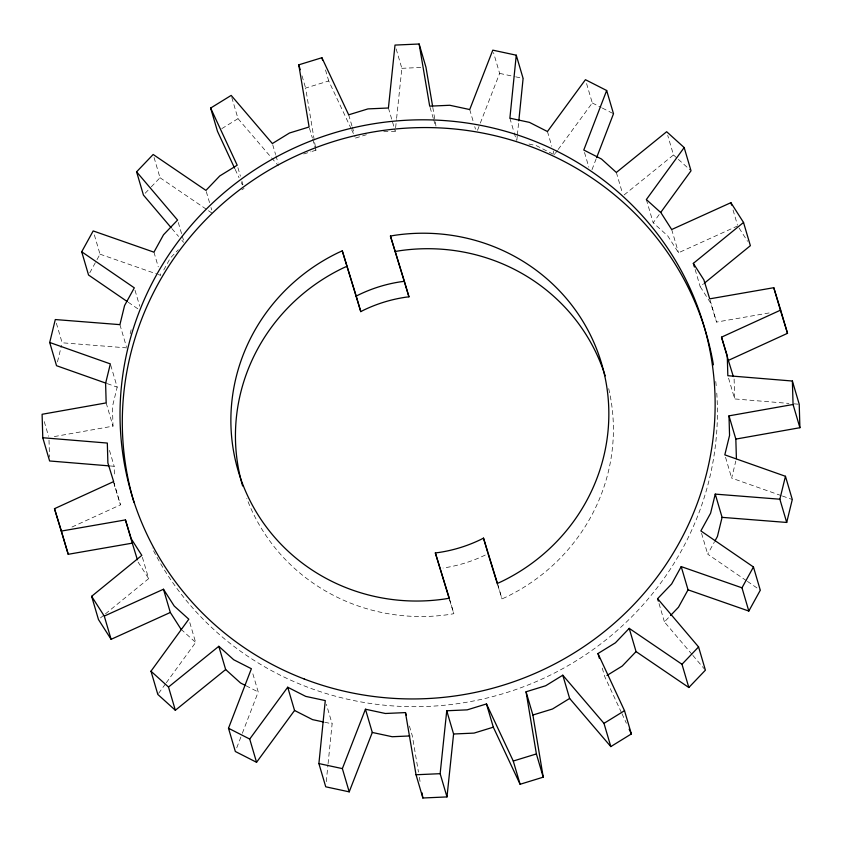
<?xml version="1.0" encoding="UTF-8"?>
<svg xmlns="http://www.w3.org/2000/svg" width="842" height="842" viewBox="0 0 842 842"><rect width="100%" height="100%" fill="white"/><g stroke="black" fill="none" stroke-linecap="round" stroke-linejoin="round"><path stroke-width="0.63" stroke-dasharray="4.21 3.16" d="M326.264 781.671L327.948 764.957M328.085 763.673L332.116 723.825L326.359 704.259M516.851 140.13L517.241 136.267M517.377 134.983L518.672 122.132M391.414 131.405L395.256 131.236L396.466 119.68M396.603 118.396L401.855 68.318L396.098 48.741M57.477 361.892L61.519 345.336M110.702 365.123L117.185 387.141L112.439 406.602L113.007 426.147L52.783 436.84M130.163 333.874L131.405 328.78M781.155 495.591L731.656 478.098L735.803 461.069M236.739 747.843L241.875 734.487M242.338 733.266L258.22 691.977L252.453 672.411M592.021 169.621L596.22 158.685M477.488 130.363L479.845 124.3M480.319 123.09L499.632 73.391L493.507 52.593M89.757 272.829L96.398 260.757M96.998 259.662L100.019 254.179L93.904 233.381M163.769 269.977L170.347 258.031L178.251 249.758M746.338 580.643L707.69 554.152L714.384 541.985M158.591 693.376L165.537 683.83M166.306 682.767L195.649 642.446L189.524 621.659M737.729 225.909L678.526 252.758L667.801 235.981L653.192 222.793L660.139 213.247M528.944 144.035L536.28 145.613L554.289 154.77L557.393 150.539M558.162 149.487L592.284 102.945L586.516 83.379M145.182 193.239L150.413 187.766M151.286 186.85L160.012 177.725L153.897 156.938M692.029 654.413L664.433 621.922L669.706 616.407M100.472 617.912L104.492 614.639M105.492 613.818L148.666 578.622L141.824 555.383M769.083 312.95L716.553 322.086L710.711 303.099L700.176 286.617L703.186 284.164M624.185 194.881L673.495 154.97L667.727 135.404M221.804 128.637L238.023 118.648L231.539 96.63M241.854 189.787L244.033 188.45M71.98 527.039L120.48 504.842L113.638 481.603M497.864 585.432L502.011 598.904L506.095 597.052A189.461 183.43 -16.4 0 0 608.387 387.394M314.224 139.856L305.614 88.063L328.738 80.969L351.061 128.542M303.688 153.981L311.045 151.728M312.266 151.35L315.95 150.213L314.434 141.151M355.524 138.056L366.365 134.731M449.281 598.209L453.849 613.692L449.428 614.46A189.461 183.43 -16.4 0 1 246.811 498.485M401.855 68.318L420.895 67.476M383.742 131.741L390.141 131.457M126.753 347.883L62.14 342.789L56.372 323.212M728.562 378.153L734.677 398.94L788.901 403.413M794.059 403.844L799.226 404.265M110.291 465.973L114.165 466.289L114.449 476.246M499.632 73.391L514.451 76.569M515.683 76.832L523.103 78.432M324.78 722.257L332.116 723.825M100.019 254.179L157.065 274.103M158.307 274.534L160.79 275.397L160.064 272.955M782.397 496.022L792.29 499.517M107.281 383.647L117.185 387.141M592.284 102.945L601.22 107.492M602.335 108.06L613.502 113.744M246.053 685.788L258.22 691.977M160.012 177.725L207.395 209.963M208.479 210.7L212.784 213.636M747.412 581.38L760.294 590.221M128.258 302.257L137.92 308.877M673.495 154.97L677.389 158.485M678.357 159.37L690.051 169.916M181.041 629.258L195.649 642.446M238.023 118.648L278.365 165.8M692.861 655.402L704.565 669.19M171.863 228.55L178.557 236.423M181.904 240.359L183.577 242.328M739.129 228.108L747.559 241.296M138.13 562.14L148.666 578.622M351.619 129.731L354.966 136.867M621.407 712.511L604.809 676.789L601.567 665.78M621.964 713.7L626.385 723.225M235.181 169.4L239.054 177.736M241.265 182.493L242.37 184.872M449.691 600.23L453.849 613.692M113.649 482.519L120.48 504.842M733.045 210.016L737.371 224.688M710.08 300.068L716.553 322.086M695.134 269.493L700.176 286.617M671.684 229.529L678.526 252.758M725.541 457.301L731.656 478.098M646.351 199.554L653.192 222.793M616.344 172.452L622.459 193.25M701.575 533.354L707.69 554.152M584.506 152.476L588.821 167.148M547.447 131.531L551.773 146.213M553.205 151.107L554.289 154.77M659.033 603.577L664.433 621.922M509.884 118.175L513.841 131.626M514.209 132.847L516.367 140.182M469.71 109.544L473.309 121.774M474.751 126.668L475.467 129.121M430.062 107.387L433.293 118.396M433.662 119.617L435.461 125.732M388.415 107.997L395.256 131.236M497.454 583.411L502.011 598.904M348.683 114.817L351.924 125.826M352.282 127.047L354.082 133.162M325.496 69.96L328.738 80.969M302.015 75.833L305.614 88.063M309.467 128.205L312.35 137.983M312.708 139.214L315.95 150.213M272.724 144.771L275.608 154.56M275.965 155.781L278.123 163.116M409.423 726.057L412.306 735.834L418.463 772.093M237.907 167.653L240.433 176.22M241.875 181.104L242.949 184.777M206.301 191.618L209.542 202.627M210.984 207.521L211.7 209.963M178.293 222.53L181.893 234.76M182.251 235.981L184.051 242.096M153.949 252.168L158.264 266.84M135.025 290.301L139.709 306.193M119.911 324.644L126.395 346.662M106.166 402.908L113.007 426.147M109.481 450.396L114.165 466.289M44.258 421.621L48.583 436.293M432.799 107.387L436.093 126.816M419.348 777.271L420.232 782.45M734.108 379.047L734.677 398.94M114.659 483.708L114.733 486.192M49.015 440.124L49.499 457.059M485.234 555.067A141.088 136.593 -16.4 0 1 443.039 568.034M715.753 381.489A298.3 288.795 -16.4 0 1 716.384 387.952M716.774 393.13A298.3 288.795 -16.4 0 1 495.896 695.745A298.3 288.795 -16.4 0 1 152.107 547.984"/><path stroke-width="1.26" d="M406.181 715.047L405.465 712.595L385.362 713.49L365.449 709.217L372.29 732.456L349.209 791.848L325.738 786.807L318.897 763.568L325.275 700.586L305.72 696.387L287.711 687.23L249.716 739.055L256.557 762.294L294.553 710.469L287.711 687.23M234.623 168.211L217.478 131.299L210.637 108.06L231.182 95.409L272.366 143.55L289.49 133.004L309.109 126.984L298.773 64.834L321.897 57.73L348.683 114.817L367.954 108.902L388.415 107.997L395.014 45.079L419.127 44.005L429.694 106.166L449.796 105.271L469.71 109.544L492.791 50.152L516.262 55.193L509.884 118.175L529.439 122.374L547.447 131.531L585.443 79.706L606.661 90.504L613.502 113.744L596.694 157.475M518.809 120.848L523.103 78.432L516.262 55.193M405.465 712.595L416.032 774.756L422.873 797.995L446.986 796.921L440.145 773.682L446.744 710.764L467.205 709.859L486.476 703.944L513.262 761.031L520.103 784.27L543.227 777.166L532.891 715.016L526.05 691.787L545.669 685.756L562.793 675.21L603.977 723.352L610.818 746.591L631.363 733.94L624.522 710.701L597.967 653.55L615.407 642.814L629.216 628.364L681.988 664.275L688.83 687.514L705.407 670.169L698.565 646.93L657.591 598.683L671.653 583.969L681.21 566.603L741.981 587.821L748.822 611.06L688.051 589.832L681.21 566.603M446.986 796.921L453.585 734.003L446.744 710.764M106.05 383.205L56.54 365.712L49.71 342.483L55.298 319.55L119.911 324.644L124.574 305.541L134.31 287.848L81.706 251.779L93.178 230.94L153.949 252.168L163.506 234.792L177.567 220.078L136.593 171.831L153.17 154.486L205.943 190.397L219.762 175.946L237.191 165.211L210.637 108.06M715.247 494.117L722.089 517.356L786.702 522.45L779.86 499.211L715.247 494.117L710.595 513.22L700.86 530.913L753.453 566.982L760.294 590.221L748.822 611.06M722.089 517.356L717.426 536.459L714.995 540.88M779.86 499.211L785.46 476.288L724.815 454.859L729.561 435.398L728.993 415.853L793.059 404.486L792.385 381.026L727.835 375.711L727.267 355.808L721.52 337.158L780.671 310.088L773.777 287.701L709.722 298.847L703.87 279.86L693.334 263.378L743.528 222.456L730.888 202.68L671.684 229.529L660.959 212.742L646.351 199.554L684.178 147.56L666.654 131.731L616.344 172.452L601.472 159.022L583.78 150.023L606.661 90.504M786.702 522.45L792.29 499.517L785.46 476.288M256.557 762.294L235.339 751.496L228.498 728.256L251.379 668.737L233.697 659.739L218.815 646.309L168.505 687.03L175.346 710.269L225.656 669.548L218.815 646.309M349.209 791.848L342.368 768.609L365.449 709.217M688.051 589.832L678.494 607.208L670.579 615.481M741.981 587.821L753.453 566.982M175.346 710.269L157.822 694.439L150.981 671.2L188.808 619.207L174.199 606.019L163.474 589.242L104.271 616.091L91.631 596.315L141.824 555.383L131.289 538.901L125.447 519.914L61.392 531.06L54.488 508.684L113.638 481.603L107.892 462.953L107.323 443.06L42.774 437.735L42.1 414.285L106.166 402.908L105.597 383.363L110.344 363.902L49.71 342.483M660.917 212.184L691.019 170.8L684.178 147.56M629.216 628.364L636.057 651.603L622.238 666.054L606.987 675.452M681.988 664.275L698.565 646.93M704.186 283.344L750.369 245.685L743.528 222.456M562.793 675.21L569.634 698.45L552.51 708.996L532.891 715.016M603.977 723.352L624.522 710.701M360.776 311.624L356.219 296.131L359.039 294.679A141.088 136.593 -16.4 0 1 401.234 281.712L404.392 281.333L408.949 296.826L405.791 297.205A141.088 136.593 -16.4 0 0 363.597 310.172L360.776 311.624L342.273 250.842L338.189 252.695A189.461 183.43 -16.4 0 0 238.749 472.762A189.461 183.43 -16.4 0 0 444.871 598.967L449.281 598.209L435.335 552.92L438.482 552.541A141.088 136.593 -16.4 0 0 480.677 539.575L483.497 538.122L497.454 583.411L501.527 581.559A189.461 183.43 -16.4 0 0 600.967 361.492A189.461 183.43 -16.4 0 0 394.856 235.286L390.435 236.044L408.949 296.826M733.34 376.563L728.362 360.397L787.512 333.316L780.671 310.088M346.83 266.335L342.747 268.188A189.461 183.43 -16.4 0 0 242.622 485.96M91.631 596.315L98.472 619.544L111.112 639.32L170.316 612.471L181.041 629.258M520.103 784.27L493.317 727.183L474.046 733.098L453.585 734.003M513.262 761.031L536.386 753.937L526.05 691.787M736.403 458.637L735.834 439.092L799.9 427.715L799.226 404.265L792.385 381.026M394.993 251.537L399.413 250.779A189.461 183.43 -16.4 0 1 605.166 375.837M54.488 508.684L68.223 554.299L132.278 543.153L137.404 559.762M409.791 735.95L392.204 736.729L372.29 732.456M416.032 774.756L440.145 773.682M108.997 465.868L49.615 460.974L42.774 437.735M323.56 721.994L312.561 719.626L294.553 710.469M318.897 763.568L342.368 768.609M244.948 685.22L240.528 682.978L225.656 669.548M228.498 728.256L249.716 739.055M636.057 651.603L688.83 687.514M127.184 301.52L88.547 275.018L81.706 251.779M150.981 671.2L168.505 687.03M569.634 698.45L610.818 746.591M171.031 227.561L143.435 195.07L136.593 171.831M629.153 729.172L631.363 733.94M780.997 312.182L787.512 333.316M390.435 236.044L404.392 281.333M488.055 553.615L497.485 584.211M342.273 250.842L356.219 296.131M449.323 599.009L435.335 552.92M773.777 287.701L780.608 310.94M793.059 404.486L799.9 427.715M730.888 202.68L731.603 205.122M721.52 337.158L728.362 360.397M693.334 263.378L694.408 267.051M728.993 415.853L735.834 439.092M657.591 598.683L658.307 601.125M419.127 44.005L425.968 67.244L432.577 106.092M597.967 653.55L599.409 658.444M483.497 538.122L487.707 552.426M536.386 753.937L543.227 777.166M321.897 57.73L322.612 60.171M298.773 64.834L300.215 69.718M486.476 703.944L493.317 727.183M163.474 589.242L170.316 612.471M125.447 519.914L132.278 543.153M104.271 616.091L111.112 639.32M61.392 531.06L68.223 554.299M421.989 792.817L422.873 797.995M133.962 502.253A298.3 288.795 -16.4 0 1 354.208 135.857A298.3 288.795 -16.4 0 1 713.416 364.828M304.215 678.999A298.3 288.795 -16.4 0 0 712.521 366.038A298.3 288.795 -16.4 0 0 236.013 183.103A298.3 288.795 -16.4 0 0 304.215 678.999"/></g></svg>
